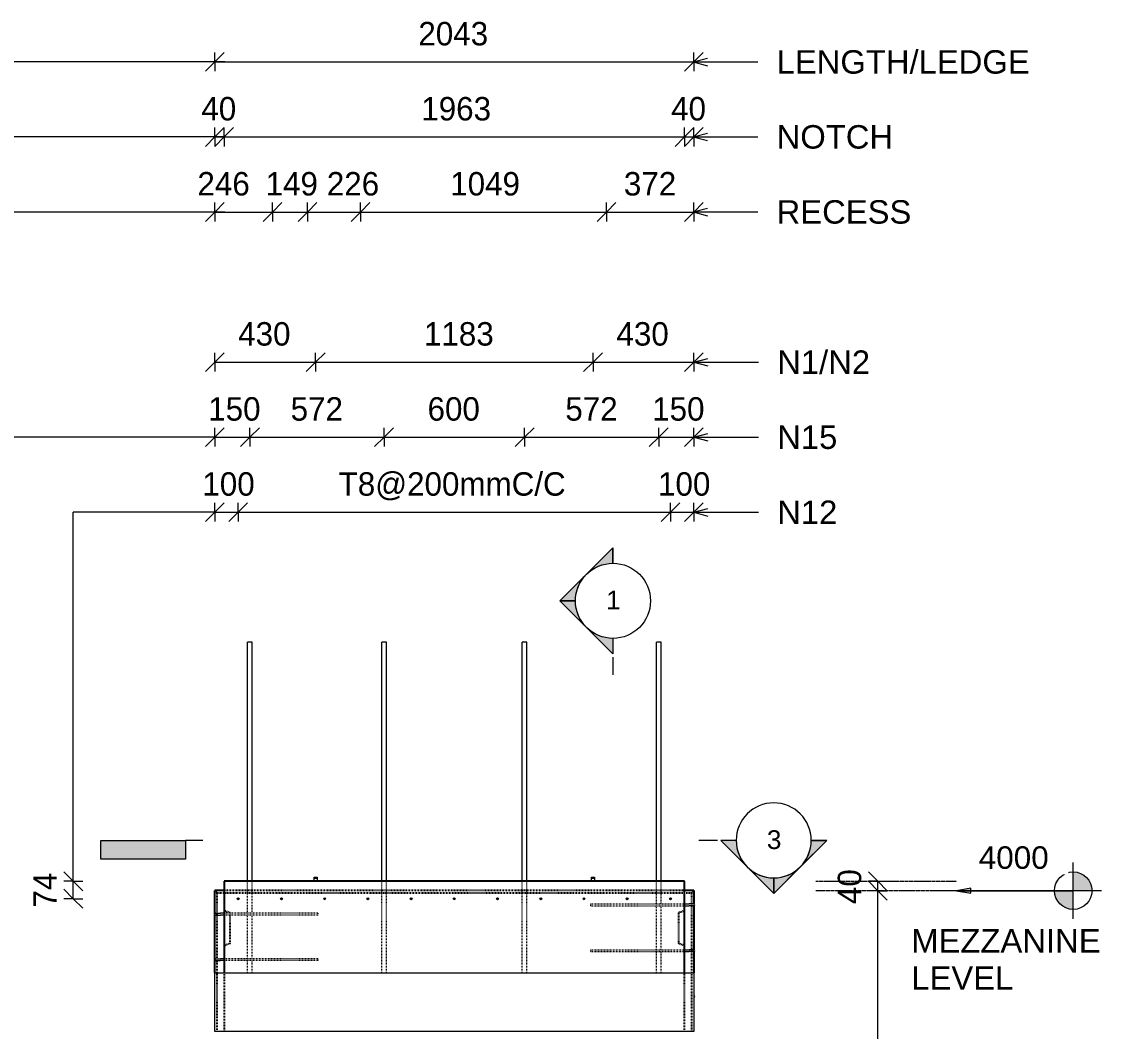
# Model space of a CAD drawing. Header units: millimetres. Extents: x -17705 to -6040, y -2219 to 7366.
# Drawn here: x -14834 to -10231, y 3060 to 7366 of the extents above; entities that cross this region are included whole.
import ezdxf

# ---------------------------------------------------------------- set-up
doc = ezdxf.new("R2010")
doc.units = ezdxf.units.MM
doc.linetypes.add('Dash', pattern=[6.36, 3.18, -3.18])
doc.linetypes.add('Overhead', pattern=[3.97, 2.38, -1.59])
for name, color, linetype, lineweight in [('A-ANNO-DIMS', 211, 'Continuous', 9), ('A-ANNO-DIMS-40', 211, 'Continuous', 9), ('A-DETL-MBND', 5, 'Continuous', 18), ('A-FLOR-OVHD', 1, 'Overhead', 18), ('A-GENM', 13, 'Continuous', 18), ('A-WALL', 113, 'Continuous', 25), ('A-WALL-HDLN', 110, 'Dash', 25), ('G-ANNO-DIMS', 111, 'Continuous', 9), ('G-ANNO-SYMB', 111, 'Continuous', 9), ('G-ANNO-TEXT', 231, 'Continuous', 9), ('S-BEAM', 12, 'Continuous', 18), ('S-RBAR', 171, 'Continuous', 18)]:
    doc.layers.add(name, color=color, linetype=linetype, lineweight=lineweight)
doc.styles.add('Arial', font='arial.ttf', dxfattribs={"height": 80})
doc.styles.add('Arial_1', font='arial.ttf', dxfattribs={"height": 100})
doc.styles.add('Arial_2', font='arial.ttf', dxfattribs={"height": 96})
doc.styles.add('Nirmala UI Semilight', font='NirmalaS.ttf', dxfattribs={"height": 100})
doc.dimstyles.new('Arrow_Filled_-_2_5_NI_UI', dxfattribs={"dimscale": 304.8, "dimtxt": 104.736395, "dimasz": 0.262467, "dimexe": 0.131234, "dimexo": 0.0625, "dimgap": 0.131234, "dimtad": 1, "dimdec": 0, "dimzin": 0, "dimdsep": 46, "dimtxsty": 'Nirmala UI Semilight', "dimblk1": 'OBLIQUE', "dimblk2": 'OBLIQUE', "dimsah": 1, "dimcen": 0.09, "dimazin": 0, "dimtfac": 1, "dimtdec": 4, "dimtix": 1, "dimtmove": 0, "dimatfit": 3, "dimfxl": 0.131234, "dimfxlon": 1, "dimtvp": 1, "dimtolj": 1, "dimtzin": 0, "dimarcsym": 2})
doc.dimstyles.new('Arrow_Filled_-_2_5_NI_UI_1', dxfattribs={"dimscale": 304.8, "dimtxt": 104.736395, "dimasz": 0.262467, "dimexe": 0.131234, "dimexo": 0.0625, "dimgap": 0.131234, "dimtad": 1, "dimdec": 0, "dimzin": 0, "dimdsep": 46, "dimtxsty": 'Nirmala UI Semilight', "dimblk1": 'OBLIQUE', "dimblk2": 'OBLIQUE', "dimsah": 1, "dimcen": 0.09, "dimazin": 0, "dimtfac": 1, "dimtdec": 4, "dimtix": 1, "dimtmove": 2, "dimatfit": 3, "dimfxl": 0.131234, "dimfxlon": 1, "dimtvp": 1, "dimtolj": 1, "dimtzin": 0, "dimarcsym": 2})

# ---------------------------------------------------------------- blocks, each defined once
blk = doc.blocks.new('M_Rectangular Corbel - M_Rectangular Corbel-1562977-Elevation Front')
at = {"layer": 'S-BEAM'}
for p, q in [((-14010.4, 3060), (-14010.4, 3310)), ((-14010.4, 3310), (-11967.9, 3310)), ((-11967.9, 3310), (-11967.9, 3060)), ((-11967.9, 3060), (-14010.4, 3060))]:
    blk.add_line(p, q, dxfattribs=at)
blk = doc.blocks.new('RR spread anchor face based - RR-SA-4_0-180-1726831-Elevation Front')
at = {"layer": 'A-GENM'}
for p, q in [((-13586.4, 3712.2), (-13586.4, 3717.2)), ((-13586.4, 3717.2), (-13574.4, 3717.2)), ((-13586.4, 3700), (-13586.4, 3712.2)), ((-13574.4, 3712.2), (-13586.4, 3712.2)), ((-13574.4, 3717.2), (-13574.4, 3712.2)), ((-13574.4, 3712.2), (-13574.4, 3700))]:
    blk.add_line(p, q, dxfattribs=at)
blk = doc.blocks.new('Detail View - M_Section Head - Filled SHOP DWG-1002450-Elevation Front')
at = {"layer": 'G-ANNO-SYMB'}
h = blk.add_hatch(color=256, dxfattribs=at)
edge = h.paths.add_edge_path()
edge.add_line((-11853.8, -365.4), (-11787.6, -365.4))
edge.add_arc((-11627.6, -365.4), 160, 180, 225)
edge.add_line((-11740.7, -478.6), (-11853.8, -365.4))
h = blk.add_hatch(color=256, dxfattribs=at)
edge = h.paths.add_edge_path()
edge.add_line((-11401.3, -365.4), (-11514.4, -478.6))
edge.add_arc((-11627.6, -365.4), 160, 315, 360)
edge.add_line((-11467.6, -365.4), (-11401.3, -365.4))
h = blk.add_hatch(color=256, dxfattribs=at)
edge = h.paths.add_edge_path()
edge.add_line((-11627.6, -591.7), (-11740.7, -478.6))
edge.add_arc((-11627.6, -365.4), 160, 225, 270)
edge.add_line((-11627.6, -525.4), (-11627.6, -591.7))
h = blk.add_hatch(color=256, dxfattribs=at)
edge = h.paths.add_edge_path()
edge.add_line((-11627.6, -591.7), (-11627.6, -525.4))
edge.add_arc((-11627.6, -365.4), 160, 270, 315)
edge.add_line((-11514.4, -478.6), (-11627.6, -591.7))
for p, q in [((-11627.6, -591.7), (-11853.8, -365.4)), ((-11787.6, -365.4), (-11853.8, -365.4)), ((-11853.8, -365.4), (-11740.7, -478.6)), ((-11787.6, -365.4), (-11853.8, -365.4)), ((-11627.6, -591.7), (-11401.3, -365.4)), ((-11514.4, -478.6), (-11401.3, -365.4)), ((-11467.6, -365.4), (-11401.3, -365.4)), ((-11401.3, -365.4), (-11467.6, -365.4)), ((-11740.7, -478.6), (-11627.6, -591.7)), ((-11627.6, -591.7), (-11514.4, -478.6)), ((-11627.6, -525.4), (-11627.6, -591.7)), ((-11627.6, -591.7), (-11627.6, -525.4))]:
    blk.add_line(p, q, dxfattribs=at)
for start, end in [(360, 180), (180, 360), (180, 225), (315, 0), (225, 270), (270, 315)]:
    blk.add_arc((-11627.6, -365.4), 160, start, end, dxfattribs=at)
blk = doc.blocks.new('DIMBLOCK22-Elevation Front')
at = {"layer": 'A-ANNO-DIMS-40'}
for p, q in [((-14010.4, 5593.7), (-13970.4, 5633.7)), ((-14010.4, 5593.7), (-14010.4, 5633.7)), ((-13860.4, 5593.7), (-13820.4, 5633.7)), ((-13860.4, 5593.7), (-13860.4, 5633.7)), ((-14010.4, 5593.7), (-14050.4, 5553.7)), ((-14010.4, 5593.7), (-13860.4, 5593.7)), ((-14010.4, 5593.7), (-14010.4, 5553.7)), ((-13860.4, 5593.7), (-13900.4, 5553.7)), ((-13860.4, 5593.7), (-13860.4, 5553.7))]:
    blk.add_line(p, q, dxfattribs=at)
at = {"layer": 'A-ANNO-DIMS-40', "color": 0, "insert": (-14038.3, 5764.2), "char_height": 100, "width": 246.797, "attachment_point": 1, "line_spacing_factor": 1.142579, "style": 'Nirmala UI Semilight'}
blk.add_mtext('150', dxfattribs=at)
blk = doc.blocks.new('_Oblique')
at = {"color": 0, "linetype": 'ByBlock', "lineweight": -2}
blk.add_line((-0.5, -0.5), (0.5, 0.5), dxfattribs=at)
blk = doc.blocks.new('DIMBLOCK23-Elevation Front')
at = {"layer": 'A-ANNO-DIMS-40'}
for p, q in [((-13860.4, 5593.7), (-13820.4, 5633.7)), ((-13860.4, 5593.7), (-13860.4, 5633.7)), ((-13288.9, 5593.7), (-13248.9, 5633.7)), ((-13288.9, 5593.7), (-13288.9, 5633.7)), ((-13860.4, 5593.7), (-13900.4, 5553.7)), ((-13860.4, 5593.7), (-13288.9, 5593.7)), ((-13860.4, 5593.7), (-13860.4, 5553.7)), ((-13288.9, 5593.7), (-13328.9, 5553.7)), ((-13288.9, 5593.7), (-13288.9, 5553.7))]:
    blk.add_line(p, q, dxfattribs=at)
at = {"layer": 'A-ANNO-DIMS-40', "color": 0, "insert": (-13687, 5764.2), "char_height": 100, "width": 269.649, "attachment_point": 1, "line_spacing_factor": 1.142579, "style": 'Nirmala UI Semilight'}
blk.add_mtext('572', dxfattribs=at)
blk = doc.blocks.new('DIMBLOCK24-Elevation Front')
at = {"layer": 'A-ANNO-DIMS-40'}
for p, q in [((-13288.9, 5593.7), (-13248.9, 5633.7)), ((-13288.9, 5593.7), (-13288.9, 5633.7)), ((-12689.4, 5593.7), (-12649.4, 5633.7)), ((-12689.4, 5593.7), (-12689.4, 5633.7)), ((-13288.9, 5593.7), (-13328.9, 5553.7)), ((-13288.9, 5593.7), (-12689.4, 5593.7)), ((-13288.9, 5593.7), (-13288.9, 5553.7)), ((-12689.4, 5593.7), (-12729.4, 5553.7)), ((-12689.4, 5593.7), (-12689.4, 5553.7))]:
    blk.add_line(p, q, dxfattribs=at)
at = {"layer": 'A-ANNO-DIMS-40', "color": 0, "insert": (-13103.4, 5764.2), "char_height": 100, "width": 274.219, "attachment_point": 1, "line_spacing_factor": 1.142579, "style": 'Nirmala UI Semilight'}
blk.add_mtext('600', dxfattribs=at)
blk = doc.blocks.new('DIMBLOCK25-Elevation Front')
at = {"layer": 'A-ANNO-DIMS-40'}
for p, q in [((-12689.4, 5593.7), (-12649.4, 5633.7)), ((-12689.4, 5593.7), (-12689.4, 5633.7)), ((-12117.9, 5593.7), (-12077.9, 5633.7)), ((-12117.9, 5593.7), (-12117.9, 5633.7)), ((-12689.4, 5593.7), (-12729.4, 5553.7)), ((-12689.4, 5593.7), (-12117.9, 5593.7)), ((-12689.4, 5593.7), (-12689.4, 5553.7)), ((-12117.9, 5593.7), (-12157.9, 5553.7)), ((-12117.9, 5593.7), (-12117.9, 5553.7))]:
    blk.add_line(p, q, dxfattribs=at)
at = {"layer": 'A-ANNO-DIMS-40', "color": 0, "insert": (-12516, 5764.2), "char_height": 100, "width": 269.649, "attachment_point": 1, "line_spacing_factor": 1.142579, "style": 'Nirmala UI Semilight'}
blk.add_mtext('572', dxfattribs=at)
blk = doc.blocks.new('DIMBLOCK26-Elevation Front')
at = {"layer": 'A-ANNO-DIMS-40'}
for p, q in [((-12117.9, 5593.7), (-12077.9, 5633.7)), ((-12117.9, 5593.7), (-12117.9, 5633.7)), ((-11967.9, 5593.7), (-11927.9, 5633.7)), ((-11967.9, 5593.7), (-11967.9, 5633.7)), ((-12117.9, 5593.7), (-12157.9, 5553.7)), ((-12117.9, 5593.7), (-11967.9, 5593.7)), ((-12117.9, 5593.7), (-12117.9, 5553.7)), ((-11967.9, 5593.7), (-12007.9, 5553.7)), ((-11967.9, 5593.7), (-11967.9, 5553.7))]:
    blk.add_line(p, q, dxfattribs=at)
at = {"layer": 'A-ANNO-DIMS-40', "color": 0, "insert": (-12145.8, 5764.2), "char_height": 100, "width": 246.797, "attachment_point": 1, "line_spacing_factor": 1.142579, "style": 'Nirmala UI Semilight'}
blk.add_mtext('150', dxfattribs=at)
blk = doc.blocks.new('DIMBLOCK27-Elevation Front')
at = {"layer": 'A-ANNO-DIMS-40'}
for p, q in [((-14613.5, 3700), (-14653.5, 3740)), ((-14613.5, 3700), (-14653.5, 3700)), ((-14613.5, 3626), (-14613.5, 3700)), ((-14613.5, 3700), (-14573.5, 3660)), ((-14613.5, 3700), (-14573.5, 3700)), ((-14613.5, 3626), (-14653.5, 3666)), ((-14613.5, 3626), (-14653.5, 3626)), ((-14613.5, 3626), (-14573.5, 3586)), ((-14613.5, 3626), (-14573.5, 3626))]:
    blk.add_line(p, q, dxfattribs=at)
at = {"layer": 'A-ANNO-DIMS-40', "color": 0, "insert": (-14784, 3587.8), "char_height": 100, "width": 180.527, "attachment_point": 1, "rotation": 90, "line_spacing_factor": 1.142579, "style": 'Nirmala UI Semilight'}
blk.add_mtext('74', dxfattribs=at)
blk = doc.blocks.new('DIMBLOCK28-Elevation Front')
at = {"layer": 'A-ANNO-DIMS-40'}
for p, q in [((-14010.4, 5273.7), (-13970.4, 5313.7)), ((-14010.4, 5273.7), (-14010.4, 5313.7)), ((-13910.4, 5273.7), (-13870.4, 5313.7)), ((-13910.4, 5273.7), (-13910.4, 5313.7)), ((-14010.4, 5273.7), (-14050.4, 5233.7)), ((-14010.4, 5273.7), (-13910.4, 5273.7)), ((-14010.4, 5273.7), (-14010.4, 5233.7)), ((-13910.4, 5273.7), (-13950.4, 5233.7)), ((-13910.4, 5273.7), (-13910.4, 5233.7))]:
    blk.add_line(p, q, dxfattribs=at)
at = {"layer": 'A-ANNO-DIMS-40', "color": 0, "insert": (-14063.3, 5444.2), "char_height": 100, "width": 246.797, "attachment_point": 1, "line_spacing_factor": 1.142579, "style": 'Nirmala UI Semilight'}
blk.add_mtext('100', dxfattribs=at)
blk = doc.blocks.new('DIMBLOCK29-Elevation Front')
at = {"layer": 'A-ANNO-DIMS-40'}
for p, q in [((-13910.4, 5273.7), (-13870.4, 5313.7)), ((-13910.4, 5273.7), (-13910.4, 5313.7)), ((-12067.9, 5273.7), (-12027.9, 5313.7)), ((-12067.9, 5273.7), (-12067.9, 5313.7)), ((-13910.4, 5273.7), (-13950.4, 5233.7)), ((-13910.4, 5273.7), (-12067.9, 5273.7)), ((-13910.4, 5273.7), (-13910.4, 5233.7)), ((-12067.9, 5273.7), (-12107.9, 5233.7)), ((-12067.9, 5273.7), (-12067.9, 5233.7))]:
    blk.add_line(p, q, dxfattribs=at)
at = {"layer": 'A-ANNO-DIMS-40', "color": 0, "insert": (-13482.4, 5444.2), "char_height": 100, "width": 1183.712, "attachment_point": 1, "line_spacing_factor": 1.142579, "style": 'Nirmala UI Semilight'}
blk.add_mtext('T8@200mmC/C', dxfattribs=at)
blk = doc.blocks.new('DIMBLOCK30-Elevation Front')
at = {"layer": 'A-ANNO-DIMS-40'}
for p, q in [((-12067.9, 5273.7), (-12027.9, 5313.7)), ((-12067.9, 5273.7), (-12067.9, 5313.7)), ((-11967.9, 5273.7), (-11927.9, 5313.7)), ((-11967.9, 5273.7), (-11967.9, 5313.7)), ((-12067.9, 5273.7), (-12107.9, 5233.7)), ((-12067.9, 5273.7), (-11967.9, 5273.7)), ((-12067.9, 5273.7), (-12067.9, 5233.7)), ((-11967.9, 5273.7), (-12007.9, 5233.7)), ((-11967.9, 5273.7), (-11967.9, 5233.7))]:
    blk.add_line(p, q, dxfattribs=at)
at = {"layer": 'A-ANNO-DIMS-40', "color": 0, "insert": (-12120.8, 5444.2), "char_height": 100, "width": 246.797, "attachment_point": 1, "line_spacing_factor": 1.142579, "style": 'Nirmala UI Semilight'}
blk.add_mtext('100', dxfattribs=at)
blk = doc.blocks.new('DIMBLOCK36-Elevation Front')
at = {"layer": 'A-ANNO-DIMS-40'}
for p, q in [((-14010.4, 5913.7), (-13970.4, 5953.7)), ((-14010.4, 5913.7), (-14010.4, 5953.7)), ((-13580.4, 5913.7), (-13540.4, 5953.7)), ((-13580.4, 5913.7), (-13580.4, 5953.7)), ((-14010.4, 5913.7), (-14050.4, 5873.7)), ((-14010.4, 5913.7), (-13580.4, 5913.7)), ((-14010.4, 5913.7), (-14010.4, 5873.7)), ((-13580.4, 5913.7), (-13620.4, 5873.7)), ((-13580.4, 5913.7), (-13580.4, 5873.7))]:
    blk.add_line(p, q, dxfattribs=at)
at = {"layer": 'A-ANNO-DIMS-40', "color": 0, "insert": (-13910.6, 6084.2), "char_height": 100, "width": 276.504, "attachment_point": 1, "line_spacing_factor": 1.142579, "style": 'Nirmala UI Semilight'}
blk.add_mtext('430', dxfattribs=at)
blk = doc.blocks.new('DIMBLOCK37-Elevation Front')
at = {"layer": 'A-ANNO-DIMS-40'}
for p, q in [((-13580.4, 5913.7), (-13540.4, 5953.7)), ((-13580.4, 5913.7), (-13580.4, 5953.7)), ((-12397.9, 5913.7), (-12357.9, 5953.7)), ((-12397.9, 5913.7), (-12397.9, 5953.7)), ((-13580.4, 5913.7), (-13620.4, 5873.7)), ((-13580.4, 5913.7), (-12397.9, 5913.7)), ((-13580.4, 5913.7), (-13580.4, 5873.7)), ((-12397.9, 5913.7), (-12437.9, 5873.7)), ((-12397.9, 5913.7), (-12397.9, 5873.7))]:
    blk.add_line(p, q, dxfattribs=at)
at = {"layer": 'A-ANNO-DIMS-40', "color": 0, "insert": (-13118.7, 6084.2), "char_height": 100, "width": 310.781, "attachment_point": 1, "line_spacing_factor": 1.142579, "style": 'Nirmala UI Semilight'}
blk.add_mtext('1183', dxfattribs=at)
blk = doc.blocks.new('DIMBLOCK38-Elevation Front')
at = {"layer": 'A-ANNO-DIMS-40'}
for p, q in [((-12397.9, 5913.7), (-12357.9, 5953.7)), ((-12397.9, 5913.7), (-12397.9, 5953.7)), ((-11967.9, 5913.7), (-11927.9, 5953.7)), ((-11967.9, 5913.7), (-11967.9, 5953.7)), ((-12397.9, 5913.7), (-12437.9, 5873.7)), ((-12397.9, 5913.7), (-11967.9, 5913.7)), ((-12397.9, 5913.7), (-12397.9, 5873.7)), ((-11967.9, 5913.7), (-12007.9, 5873.7)), ((-11967.9, 5913.7), (-11967.9, 5873.7))]:
    blk.add_line(p, q, dxfattribs=at)
at = {"layer": 'A-ANNO-DIMS-40', "color": 0, "insert": (-12298.1, 6084.2), "char_height": 100, "width": 276.504, "attachment_point": 1, "line_spacing_factor": 1.142579, "style": 'Nirmala UI Semilight'}
blk.add_mtext('430', dxfattribs=at)
blk = doc.blocks.new('DIMBLOCK44-Elevation Front')
at = {"layer": 'A-ANNO-DIMS-40'}
for p, q in [((-14010.4, 6553.7), (-13970.4, 6593.7)), ((-14010.4, 6553.7), (-14010.4, 6593.7)), ((-13764.5, 6553.7), (-13724.5, 6593.7)), ((-13764.5, 6553.7), (-13764.5, 6593.7)), ((-14010.4, 6553.7), (-14050.4, 6513.7)), ((-14010.4, 6553.7), (-13764.5, 6553.7)), ((-14010.4, 6553.7), (-14010.4, 6513.7)), ((-13764.5, 6553.7), (-13804.5, 6513.7)), ((-13764.5, 6553.7), (-13764.5, 6513.7))]:
    blk.add_line(p, q, dxfattribs=at)
at = {"layer": 'A-ANNO-DIMS-40', "color": 0, "insert": (-14084.3, 6724.2), "char_height": 100, "width": 276.504, "attachment_point": 1, "line_spacing_factor": 1.142579, "style": 'Nirmala UI Semilight'}
blk.add_mtext('246', dxfattribs=at)
blk = doc.blocks.new('DIMBLOCK45-Elevation Front')
at = {"layer": 'A-ANNO-DIMS-40'}
for p, q in [((-13764.5, 6553.7), (-13724.5, 6593.7)), ((-13764.5, 6553.7), (-13764.5, 6593.7)), ((-13615.3, 6553.7), (-13575.3, 6593.7)), ((-13615.3, 6553.7), (-13615.3, 6593.7)), ((-13764.5, 6553.7), (-13804.5, 6513.7)), ((-13764.5, 6553.7), (-13615.3, 6553.7)), ((-13764.5, 6553.7), (-13764.5, 6513.7)), ((-13615.3, 6553.7), (-13655.3, 6513.7)), ((-13615.3, 6553.7), (-13615.3, 6513.7))]:
    blk.add_line(p, q, dxfattribs=at)
at = {"layer": 'A-ANNO-DIMS-40', "color": 0, "insert": (-13793.7, 6724.2), "char_height": 100, "width": 249.082, "attachment_point": 1, "line_spacing_factor": 1.142579, "style": 'Nirmala UI Semilight'}
blk.add_mtext('149', dxfattribs=at)
blk = doc.blocks.new('DIMBLOCK46-Elevation Front')
at = {"layer": 'A-ANNO-DIMS-40'}
for p, q in [((-13615.3, 6553.7), (-13575.3, 6593.7)), ((-13615.3, 6553.7), (-13615.3, 6593.7)), ((-13389.5, 6553.7), (-13349.5, 6593.7)), ((-13389.5, 6553.7), (-13389.5, 6593.7)), ((-13615.3, 6553.7), (-13655.3, 6513.7)), ((-13615.3, 6553.7), (-13389.5, 6553.7)), ((-13615.3, 6553.7), (-13615.3, 6513.7)), ((-13389.5, 6553.7), (-13429.5, 6513.7)), ((-13389.5, 6553.7), (-13389.5, 6513.7))]:
    blk.add_line(p, q, dxfattribs=at)
at = {"layer": 'A-ANNO-DIMS-40', "color": 0, "insert": (-13532.6, 6724.2), "char_height": 100, "width": 274.219, "attachment_point": 1, "line_spacing_factor": 1.142579, "style": 'Nirmala UI Semilight'}
blk.add_mtext('226', dxfattribs=at)
blk = doc.blocks.new('DIMBLOCK47-Elevation Front')
at = {"layer": 'A-ANNO-DIMS-40'}
for p, q in [((-13389.5, 6553.7), (-13349.5, 6593.7)), ((-13389.5, 6553.7), (-13389.5, 6593.7)), ((-12340.2, 6553.7), (-12300.2, 6593.7)), ((-12340.2, 6553.7), (-12340.2, 6593.7)), ((-13389.5, 6553.7), (-13429.5, 6513.7)), ((-13389.5, 6553.7), (-12340.2, 6553.7)), ((-13389.5, 6553.7), (-13389.5, 6513.7)), ((-12340.2, 6553.7), (-12380.2, 6513.7)), ((-12340.2, 6553.7), (-12340.2, 6513.7))]:
    blk.add_line(p, q, dxfattribs=at)
at = {"layer": 'A-ANNO-DIMS-40', "color": 0, "insert": (-13006.7, 6724.2), "char_height": 100, "width": 340.488, "attachment_point": 1, "line_spacing_factor": 1.142579, "style": 'Nirmala UI Semilight'}
blk.add_mtext('1049', dxfattribs=at)
blk = doc.blocks.new('DIMBLOCK48-Elevation Front')
at = {"layer": 'A-ANNO-DIMS-40'}
for p, q in [((-12340.2, 6553.7), (-12300.2, 6593.7)), ((-12340.2, 6553.7), (-12340.2, 6593.7)), ((-11967.9, 6553.7), (-11927.9, 6593.7)), ((-11967.9, 6553.7), (-11967.9, 6593.7)), ((-12340.2, 6553.7), (-12380.2, 6513.7)), ((-12340.2, 6553.7), (-11967.9, 6553.7)), ((-12340.2, 6553.7), (-12340.2, 6513.7)), ((-11967.9, 6553.7), (-12007.9, 6513.7)), ((-11967.9, 6553.7), (-11967.9, 6513.7))]:
    blk.add_line(p, q, dxfattribs=at)
at = {"layer": 'A-ANNO-DIMS-40', "color": 0, "insert": (-12266.4, 6724.2), "char_height": 100, "width": 269.649, "attachment_point": 1, "line_spacing_factor": 1.142579, "style": 'Nirmala UI Semilight'}
blk.add_mtext('372', dxfattribs=at)
blk = doc.blocks.new('DIMBLOCK54-Elevation Front')
at = {"layer": 'A-ANNO-DIMS-40'}
for p, q in [((-14010.4, 7193.7), (-13970.4, 7233.7)), ((-14010.4, 7193.7), (-14010.4, 7233.7)), ((-11967.9, 7193.7), (-11927.9, 7233.7)), ((-11967.9, 7193.7), (-11967.9, 7233.7)), ((-14010.4, 7193.7), (-14050.4, 7153.7)), ((-14010.4, 7193.7), (-11967.9, 7193.7)), ((-14010.4, 7193.7), (-14010.4, 7153.7)), ((-11967.9, 7193.7), (-12007.9, 7153.7)), ((-11967.9, 7193.7), (-11967.9, 7153.7))]:
    blk.add_line(p, q, dxfattribs=at)
at = {"layer": 'A-ANNO-DIMS-40', "color": 0, "insert": (-13142.5, 7364.2), "char_height": 100, "width": 367.91, "attachment_point": 1, "line_spacing_factor": 1.142579, "style": 'Nirmala UI Semilight'}
blk.add_mtext('2043', dxfattribs=at)
blk = doc.blocks.new('DIMBLOCK55-Elevation Front')
at = {"layer": 'A-ANNO-DIMS-40'}
for p, q in [((-14010.4, 6873.7), (-13970.4, 6913.7)), ((-14010.4, 6873.7), (-14010.4, 6913.7)), ((-13970.4, 6873.7), (-13930.4, 6913.7)), ((-13970.4, 6873.7), (-13970.4, 6913.7)), ((-14010.4, 6873.7), (-14050.4, 6833.7)), ((-14010.4, 6873.7), (-13970.4, 6873.7)), ((-13970.4, 6873.7), (-14010.4, 6833.7)), ((-14010.4, 6873.7), (-14010.4, 6833.7)), ((-13970.4, 6873.7), (-13970.4, 6833.7))]:
    blk.add_line(p, q, dxfattribs=at)
at = {"layer": 'A-ANNO-DIMS-40', "color": 0, "insert": (-14067.6, 7044.2), "char_height": 100, "width": 185.098, "attachment_point": 1, "line_spacing_factor": 1.142579, "style": 'Nirmala UI Semilight'}
blk.add_mtext('40', dxfattribs=at)
blk = doc.blocks.new('DIMBLOCK56-Elevation Front')
at = {"layer": 'A-ANNO-DIMS-40'}
for p, q in [((-13970.4, 6873.7), (-13930.4, 6913.7)), ((-13970.4, 6873.7), (-13970.4, 6913.7)), ((-12007.9, 6873.7), (-11967.9, 6913.7)), ((-12007.9, 6873.7), (-12007.9, 6913.7)), ((-13970.4, 6873.7), (-14010.4, 6833.7)), ((-13970.4, 6873.7), (-12007.9, 6873.7)), ((-13970.4, 6873.7), (-13970.4, 6833.7)), ((-12007.9, 6873.7), (-12047.9, 6833.7)), ((-12007.9, 6873.7), (-12007.9, 6833.7))]:
    blk.add_line(p, q, dxfattribs=at)
at = {"layer": 'A-ANNO-DIMS-40', "color": 0, "insert": (-13130.1, 7044.2), "char_height": 100, "width": 338.203, "attachment_point": 1, "line_spacing_factor": 1.142579, "style": 'Nirmala UI Semilight'}
blk.add_mtext('1963', dxfattribs=at)
blk = doc.blocks.new('DIMBLOCK57-Elevation Front')
at = {"layer": 'A-ANNO-DIMS-40'}
for p, q in [((-12007.9, 6873.7), (-11967.9, 6913.7)), ((-12007.9, 6873.7), (-12007.9, 6913.7)), ((-11967.9, 6873.7), (-11927.9, 6913.7)), ((-11967.9, 6873.7), (-11967.9, 6913.7)), ((-12007.9, 6873.7), (-12047.9, 6833.7)), ((-12007.9, 6873.7), (-11967.9, 6873.7)), ((-11967.9, 6873.7), (-12007.9, 6833.7)), ((-12007.9, 6873.7), (-12007.9, 6833.7)), ((-11967.9, 6873.7), (-11967.9, 6833.7))]:
    blk.add_line(p, q, dxfattribs=at)
at = {"layer": 'A-ANNO-DIMS-40', "color": 0, "insert": (-12065.1, 7044.2), "char_height": 100, "width": 185.098, "attachment_point": 1, "line_spacing_factor": 1.142579, "style": 'Nirmala UI Semilight'}
blk.add_mtext('40', dxfattribs=at)
blk = doc.blocks.new('DIMBLOCK64-Elevation Front')
at = {"layer": 'A-ANNO-DIMS-40'}
for p, q in [((-11184.2, 3660), (-11224.2, 3700)), ((-11184.2, 3660), (-11224.2, 3660)), ((-11184.2, -1395), (-11184.2, 3660)), ((-11184.2, 3660), (-11144.2, 3620)), ((-11184.2, 3660), (-11144.2, 3660)), ((-11184.2, -1395), (-11224.2, -1355)), ((-11184.2, -1395), (-11224.2, -1395)), ((-11184.2, -1395), (-11144.2, -1435)), ((-11184.2, -1395), (-11144.2, -1395))]:
    blk.add_line(p, q, dxfattribs=at)
at = {"layer": 'A-ANNO-DIMS-40', "color": 0, "insert": (-11354.7, 980.2), "char_height": 100, "width": 365.625, "attachment_point": 1, "rotation": 90, "line_spacing_factor": 1.142579, "style": 'Nirmala UI Semilight'}
blk.add_mtext('5055', dxfattribs=at)
blk = doc.blocks.new('DIMBLOCK65-Elevation Front')
at = {"layer": 'A-ANNO-DIMS-40'}
for p, q in [((-11184.2, 3700), (-11224.2, 3740)), ((-11184.2, 3700), (-11224.2, 3700)), ((-11184.2, 3660), (-11224.2, 3700)), ((-11184.2, 3660), (-11184.2, 3700)), ((-11184.2, 3700), (-11144.2, 3660)), ((-11184.2, 3700), (-11144.2, 3700)), ((-11184.2, 3660), (-11224.2, 3660)), ((-11184.2, 3660), (-11144.2, 3620)), ((-11184.2, 3660), (-11144.2, 3660))]:
    blk.add_line(p, q, dxfattribs=at)
at = {"layer": 'A-ANNO-DIMS-40', "color": 0, "insert": (-11354.7, 3602.9), "char_height": 100, "width": 185.098, "attachment_point": 1, "rotation": 90, "line_spacing_factor": 1.142579, "style": 'Nirmala UI Semilight'}
blk.add_mtext('40', dxfattribs=at)
blk = doc.blocks.new('Spot Elevations - M_Spot Elevation - Target Filled-10609-Elevation Front')
at = {"layer": 'G-ANNO-DIMS'}
h = blk.add_hatch(color=256, dxfattribs=at)
edge = h.paths.add_edge_path()
edge.add_line((-10350.8, 3660), (-10270.8, 3660))
edge.add_arc((-10350.8, 3660), 80, 0, 90)
edge.add_line((-10350.8, 3740), (-10350.8, 3660))
h = blk.add_hatch(color=256, dxfattribs=at)
edge = h.paths.add_edge_path()
edge.add_line((-10350.8, 3660), (-10430.8, 3660))
edge.add_arc((-10350.8, 3660), 80, 180, 270)
edge.add_line((-10350.8, 3580), (-10350.8, 3660))
for p, q in [((-10350.8, 3540), (-10350.8, 3780)), ((-10230.8, 3660), (-10910.8, 3660))]:
    blk.add_line(p, q, dxfattribs=at)
blk.add_circle((-10350.8, 3660), 80, dxfattribs=at)
blk = doc.blocks.new('Detail View - M_Section Tail - Filled Horizontal-14034-Elevation Front')
at = {"layer": 'G-ANNO-SYMB'}
blk.add_hatch(color=256, dxfattribs=at).paths.add_polyline_path([(-14135.8, -445.4), (-14135.8, -365.4), (-14495.8, -365.4), (-14495.8, -445.4)])
for p, q in [((-14495.8, -445.4), (-14495.8, -365.4)), ((-14495.8, -365.4), (-14135.8, -365.4)), ((-14135.8, -365.4), (-14135.8, -445.4)), ((-14135.8, -445.4), (-14495.8, -445.4))]:
    blk.add_line(p, q, dxfattribs=at)

msp = doc.modelspace()

# ---------------------------------------------------------------- hatches: boundary and pattern name
at = {"layer": 'G-ANNO-DIMS'}
msp.add_hatch(color=256, dxfattribs=at).paths.add_polyline_path([(-10847.9, 3660), (-10787.9, 3649.4), (-10787.9, 3670.6)])
at = {"layer": 'S-RBAR'}
for points in [[(-13910.4, 3622), (-13906.4, 3626), (-13910.4, 3630), (-13914.4, 3626)], [(-13726.2, 3622), (-13722.2, 3626), (-13726.2, 3630), (-13730.2, 3626)], [(-13541.9, 3622), (-13537.9, 3626), (-13541.9, 3630), (-13545.9, 3626)], [(-13357.7, 3622), (-13353.7, 3626), (-13357.7, 3630), (-13361.7, 3626)], [(-13173.4, 3622), (-13169.4, 3626), (-13173.4, 3630), (-13177.4, 3626)], [(-12989.2, 3622), (-12985.2, 3626), (-12989.2, 3630), (-12993.2, 3626)], [(-12804.9, 3622), (-12800.9, 3626), (-12804.9, 3630), (-12808.9, 3626)], [(-12620.7, 3622), (-12616.7, 3626), (-12620.7, 3630), (-12624.7, 3626)], [(-12436.4, 3622), (-12432.4, 3626), (-12436.4, 3630), (-12440.4, 3626)], [(-12252.2, 3622), (-12248.2, 3626), (-12252.2, 3630), (-12256.2, 3626)], [(-12067.9, 3622), (-12063.9, 3626), (-12067.9, 3630), (-12071.9, 3626)]]:
    msp.add_hatch(color=256, dxfattribs=at).paths.add_polyline_path(points)
h = msp.add_hatch(color=256, dxfattribs=at)
edge = h.paths.add_edge_path()
edge.add_arc((-13910.4, 3626), 4, 0, 360)
h = msp.add_hatch(color=256, dxfattribs=at)
edge = h.paths.add_edge_path()
edge.add_arc((-13726.2, 3626), 4, 0, 360)
h = msp.add_hatch(color=256, dxfattribs=at)
edge = h.paths.add_edge_path()
edge.add_arc((-13541.9, 3626), 4, 0, 360)
h = msp.add_hatch(color=256, dxfattribs=at)
edge = h.paths.add_edge_path()
edge.add_arc((-13357.7, 3626), 4, 0, 360)
h = msp.add_hatch(color=256, dxfattribs=at)
edge = h.paths.add_edge_path()
edge.add_arc((-13173.4, 3626), 4, 0, 360)
h = msp.add_hatch(color=256, dxfattribs=at)
edge = h.paths.add_edge_path()
edge.add_arc((-12989.2, 3626), 4, 0, 360)
h = msp.add_hatch(color=256, dxfattribs=at)
edge = h.paths.add_edge_path()
edge.add_arc((-12804.9, 3626), 4, 0, 360)
h = msp.add_hatch(color=256, dxfattribs=at)
edge = h.paths.add_edge_path()
edge.add_arc((-12620.7, 3626), 4, 0, 360)
h = msp.add_hatch(color=256, dxfattribs=at)
edge = h.paths.add_edge_path()
edge.add_arc((-12436.4, 3626), 4, 0, 360)
h = msp.add_hatch(color=256, dxfattribs=at)
edge = h.paths.add_edge_path()
edge.add_arc((-12252.2, 3626), 4, 0, 360)
h = msp.add_hatch(color=256, dxfattribs=at)
edge = h.paths.add_edge_path()
edge.add_arc((-12067.9, 3626), 4, 0, 360)

# ---------------------------------------------------------------- linework, layer by layer
at = {"layer": 'A-DETL-MBND'}
for p, q in [((-13967.9, 7193.7), (-17533.5, 7193.7)), ((-13967.9, 6873.7), (-16893.5, 6873.7)), ((-13967.9, 6553.7), (-16573.5, 6553.7)), ((-14010.4, 5593.7), (-15893.5, 5593.7)), ((-14613.5, 3700), (-14613.5, 5273.7)), ((-14010.4, 5273.7), (-14613.5, 5273.7))]:
    msp.add_line(p, q, dxfattribs=at)
at = {"layer": 'A-FLOR-OVHD'}
for p, q in [((-11447.9, 3700), (-10847.9, 3700)), ((-10847.9, 3660), (-11447.9, 3660))]:
    msp.add_line(p, q, dxfattribs=at)
at = {"layer": 'A-WALL'}
for p, q in [((-13970.4, 3700), (-13970.4, 3310)), ((-12007.9, 3700), (-13970.4, 3700)), ((-12007.9, 3310), (-12007.9, 3700)), ((-14010.4, 3560.4), (-14010.4, 3660.5)), ((-13970.4, 3660.5), (-14010.4, 3660.5)), ((-11967.9, 3660.5), (-12007.9, 3660.5)), ((-11967.9, 3660.5), (-11967.9, 3604)), ((-11967.9, 3596), (-11967.9, 3408.2)), ((-14010.4, 3366.2), (-14010.4, 3559.6)), ((-14010.4, 3310), (-14010.4, 3365.4)), ((-11967.9, 3400.2), (-11967.9, 3310))]:
    msp.add_line(p, q, dxfattribs=at)
at = {"layer": 'A-WALL-HDLN'}
for p, q in [((-14010.4, 3660.5), (-14000.4, 3650.4)), ((-14000.4, 3310), (-14000.4, 3650.4)), ((-14000.4, 3650.4), (-13970.5, 3650.4)), ((-12008, 3660.5), (-13970.4, 3660.5)), ((-13970.4, 3650.4), (-13870.5, 3650.4)), ((-13870.4, 3650.4), (-13850.5, 3650.4)), ((-13850.4, 3650.4), (-13299, 3650.4)), ((-13298.9, 3650.4), (-13279, 3650.4)), ((-13278.9, 3650.4), (-12699.5, 3650.4)), ((-12699.4, 3650.4), (-12679.5, 3650.4)), ((-12679.4, 3650.4), (-12128, 3650.4)), ((-12127.9, 3650.4), (-12108, 3650.4)), ((-12107.9, 3650.4), (-12008, 3650.4)), ((-12007.9, 3650.4), (-11977.9, 3650.4)), ((-11977.9, 3650.4), (-11967.9, 3660.5)), ((-11977.9, 3650.4), (-11977.9, 3310)), ((-11967.9, 3604), (-11967.9, 3596)), ((-13945.4, 3565), (-13970.4, 3575)), ((-13945.4, 3435), (-13945.4, 3565)), ((-12008, 3575), (-12032.9, 3565)), ((-12032.9, 3565), (-12032.9, 3435)), ((-13945.4, 3435), (-13970.4, 3425)), ((-12008, 3425), (-12032.9, 3435)), ((-11967.9, 3408.2), (-11967.9, 3400.2)), ((-14000.4, 3060), (-14000.4, 3310)), ((-13970.4, 3310), (-13970.4, 3060)), ((-12007.9, 3060), (-12007.9, 3310)), ((-11977.9, 3310), (-11977.9, 3060))]:
    msp.add_line(p, q, dxfattribs=at)
at = {"layer": 'G-ANNO-DIMS'}
for p, q in [((-10787.9, 3670.6), (-10847.9, 3660)), ((-10847.9, 3660), (-10787.9, 3649.4)), ((-10847.9, 3660), (-10388.1, 3660)), ((-10787.9, 3649.4), (-10787.9, 3670.6)), ((-10388.1, 3660), (-10350.8, 3660))]:
    msp.add_line(p, q, dxfattribs=at)
at = {"layer": 'G-ANNO-SYMB'}
for p, q in [((-12313, 4656), (-12313, 4580)), ((-14060.7, 3874.6), (-14135.8, 3874.6)), ((-11867.6, 3874.6), (-11946.7, 3874.6))]:
    msp.add_line(p, q, dxfattribs=at)
at = {"layer": 'G-ANNO-TEXT', "color": 7}
for p, q in [((-11970.5, 7193.6), (-11910.5, 7209.6)), ((-11970.5, 7193.6), (-11910.5, 7177.5)), ((-11970.5, 7193.6), (-11695.3, 7193.6)), ((-11970.5, 6874.2), (-11910.5, 6890.3)), ((-11970.5, 6874.2), (-11910.5, 6858.1)), ((-11970.5, 6874.2), (-11695.3, 6874.2)), ((-11970.5, 6554.2), (-11910.5, 6570.3)), ((-11970.5, 6554.2), (-11910.5, 6538.1)), ((-11970.5, 6554.2), (-11695.3, 6554.2)), ((-11968, 5913.6), (-11908, 5929.6)), ((-11968, 5913.6), (-11908, 5897.5)), ((-11968, 5913.6), (-11692.8, 5913.6)), ((-11968, 5593.6), (-11908, 5609.6)), ((-11968, 5593.6), (-11908, 5577.5)), ((-11968, 5593.6), (-11692.8, 5593.6)), ((-11968, 5273.6), (-11908, 5289.6)), ((-11968, 5273.6), (-11908, 5257.5)), ((-11968, 5273.6), (-11692.8, 5273.6))]:
    msp.add_line(p, q, dxfattribs=at)
at = {"layer": 'S-RBAR'}
for p, q in [((-13850.4, 4720), (-13870.4, 4720)), ((-13870.4, 3700), (-13870.4, 4720)), ((-13850.4, 3700), (-13850.4, 4720)), ((-13278.9, 4720), (-13298.9, 4720)), ((-13298.9, 3700), (-13298.9, 4720)), ((-13278.9, 3700), (-13278.9, 4720)), ((-12679.4, 4720), (-12699.4, 4720)), ((-12699.4, 3700), (-12699.4, 4720)), ((-12679.4, 3700), (-12679.4, 4720)), ((-12107.9, 4720), (-12127.9, 4720)), ((-12127.9, 3700), (-12127.9, 4720)), ((-12107.9, 3700), (-12107.9, 4720)), ((-13910.4, 3630), (-13914.4, 3626)), ((-13914.4, 3626), (-13910.4, 3622)), ((-13906.4, 3626), (-13910.4, 3630)), ((-13910.4, 3622), (-13906.4, 3626)), ((-13726.2, 3630), (-13730.2, 3626)), ((-13730.2, 3626), (-13726.2, 3622)), ((-13722.2, 3626), (-13726.2, 3630)), ((-13726.2, 3622), (-13722.2, 3626)), ((-13541.9, 3630), (-13545.9, 3626)), ((-13545.9, 3626), (-13541.9, 3622)), ((-13537.9, 3626), (-13541.9, 3630)), ((-13541.9, 3622), (-13537.9, 3626)), ((-13357.7, 3630), (-13361.7, 3626)), ((-13361.7, 3626), (-13357.7, 3622)), ((-13353.7, 3626), (-13357.7, 3630)), ((-13357.7, 3622), (-13353.7, 3626)), ((-13173.4, 3630), (-13177.4, 3626)), ((-13177.4, 3626), (-13173.4, 3622)), ((-13169.4, 3626), (-13173.4, 3630)), ((-13173.4, 3622), (-13169.4, 3626)), ((-12989.2, 3630), (-12993.2, 3626)), ((-12993.2, 3626), (-12989.2, 3622)), ((-12985.2, 3626), (-12989.2, 3630)), ((-12989.2, 3622), (-12985.2, 3626)), ((-12804.9, 3630), (-12808.9, 3626)), ((-12808.9, 3626), (-12804.9, 3622)), ((-12800.9, 3626), (-12804.9, 3630)), ((-12804.9, 3622), (-12800.9, 3626)), ((-12620.7, 3630), (-12624.7, 3626)), ((-12624.7, 3626), (-12620.7, 3622)), ((-12616.7, 3626), (-12620.7, 3630)), ((-12620.7, 3622), (-12616.7, 3626)), ((-12436.4, 3630), (-12440.4, 3626)), ((-12440.4, 3626), (-12436.4, 3622)), ((-12432.4, 3626), (-12436.4, 3630)), ((-12436.4, 3622), (-12432.4, 3626)), ((-12252.2, 3630), (-12256.2, 3626)), ((-12256.2, 3626), (-12252.2, 3622)), ((-12248.2, 3626), (-12252.2, 3630)), ((-12252.2, 3622), (-12248.2, 3626)), ((-12067.9, 3630), (-12071.9, 3626)), ((-12071.9, 3626), (-12067.9, 3622)), ((-12063.9, 3626), (-12067.9, 3630)), ((-12067.9, 3622), (-12063.9, 3626)), ((-12007.9, 3604), (-11987.9, 3604)), ((-12007.9, 3596), (-11987.9, 3596)), ((-11967.9, 3604), (-11987.9, 3604)), ((-11967.9, 3596), (-11987.9, 3596)), ((-14006.4, 3564), (-13986.4, 3564)), ((-14006.4, 3556), (-13986.4, 3556)), ((-13970.4, 3564), (-13986.4, 3564)), ((-13970.4, 3556), (-13986.4, 3556)), ((-12007.9, 3408.2), (-11987.9, 3408.2)), ((-11967.9, 3408.2), (-11987.9, 3408.2)), ((-14006.4, 3369.8), (-13986.4, 3369.8)), ((-14006.4, 3361.8), (-13986.4, 3361.8)), ((-13970.4, 3369.8), (-13986.4, 3369.8)), ((-13970.4, 3361.8), (-13986.4, 3361.8)), ((-12007.9, 3400.2), (-11987.9, 3400.2)), ((-11967.9, 3400.2), (-11987.9, 3400.2))]:
    msp.add_line(p, q, dxfattribs=at)
at = {"layer": 'S-RBAR', "linetype": 'Dash'}
for p, q in [((-13870.4, 3660.5), (-13870.4, 3700)), ((-13850.4, 3660.5), (-13850.4, 3700)), ((-13298.9, 3660.5), (-13298.9, 3700)), ((-13278.9, 3660.5), (-13278.9, 3700)), ((-12699.4, 3660.5), (-12699.4, 3700)), ((-12679.4, 3660.5), (-12679.4, 3700)), ((-12127.9, 3660.5), (-12127.9, 3700)), ((-12107.9, 3660.5), (-12107.9, 3700)), ((-13870.4, 3564), (-13870.4, 3660.4)), ((-13850.4, 3564), (-13850.4, 3660.4)), ((-13298.9, 3310), (-13298.9, 3660.4)), ((-13278.9, 3310), (-13278.9, 3660.4)), ((-12699.4, 3310), (-12699.4, 3660.4)), ((-12679.4, 3310), (-12679.4, 3660.4)), ((-12127.9, 3604), (-12127.9, 3660.4)), ((-12107.9, 3604), (-12107.9, 3660.4)), ((-12407.9, 3604), (-12008, 3604)), ((-12407.9, 3596), (-12407.9, 3604)), ((-12407.9, 3596), (-12008, 3596)), ((-12127.9, 3408.2), (-12127.9, 3596)), ((-12107.9, 3408.2), (-12107.9, 3596)), ((-13945.5, 3564), (-13970.4, 3564)), ((-13945.5, 3556), (-13970.4, 3556)), ((-13570.4, 3564), (-13945.4, 3564)), ((-13570.4, 3556), (-13945.4, 3556)), ((-13870.4, 3369.8), (-13870.4, 3556)), ((-13850.4, 3369.8), (-13850.4, 3556)), ((-13570.4, 3564), (-13570.4, 3556)), ((-12407.9, 3408.2), (-12008, 3408.2)), ((-12407.9, 3400.2), (-12407.9, 3408.2)), ((-13570.4, 3369.8), (-13970.4, 3369.8)), ((-13570.4, 3361.8), (-13970.4, 3361.8)), ((-13870.4, 3310), (-13870.4, 3361.8)), ((-13850.4, 3310), (-13850.4, 3361.8)), ((-13570.4, 3369.8), (-13570.4, 3361.8)), ((-12407.9, 3400.2), (-12008, 3400.2)), ((-12127.9, 3310), (-12127.9, 3400.2)), ((-12107.9, 3310), (-12107.9, 3400.2))]:
    msp.add_line(p, q, dxfattribs=at)
at = {"layer": 'S-RBAR'}
for centre in [(-13910.4, 3626), (-13726.2, 3626), (-13541.9, 3626), (-13357.7, 3626), (-13173.4, 3626), (-12989.2, 3626), (-12804.9, 3626), (-12620.7, 3626), (-12436.4, 3626), (-12252.2, 3626), (-12067.9, 3626)]:
    msp.add_circle(centre, 4, dxfattribs=at)
for centre, start, end in [((-11967.9, 3600), 270, 90), ((-14006.4, 3560), 90, 270), ((-11967.9, 3404.2), 270, 90), ((-14006.4, 3365.8), 90, 270), ((-11967.9, 3208.4), 270, 90)]:
    msp.add_arc(centre, 4, start, end, dxfattribs=at)

# ---------------------------------------------------------------- block references
at = {"layer": 'A-GENM'}
for p in [(0, 0), (1182.5, 0)]:
    msp.add_blockref('RR spread anchor face based - RR-SA-4_0-180-1726831-Elevation Front', p, dxfattribs=at)
at = {"layer": 'G-ANNO-DIMS'}
msp.add_blockref('Spot Elevations - M_Spot Elevation - Target Filled-10609-Elevation Front', (0, 0), dxfattribs=at)
at = {"layer": 'G-ANNO-SYMB', "extrusion": (0, 0, -1), "rotation": 90.00000000000038}
msp.add_blockref('Detail View - M_Section Head - Filled SHOP DWG-1002450-Elevation Front', (11947.6, 16523.5), dxfattribs=at)
at = {"layer": 'G-ANNO-SYMB'}
for name in ['Detail View - M_Section Head - Filled SHOP DWG-1002450-Elevation Front', 'Detail View - M_Section Tail - Filled Horizontal-14034-Elevation Front']:
    msp.add_blockref(name, (0, 4240), dxfattribs=at)
at = {"layer": 'S-BEAM'}
msp.add_blockref('M_Rectangular Corbel - M_Rectangular Corbel-1562977-Elevation Front', (0, 0), dxfattribs=at)

# ---------------------------------------------------------------- texts
at = {"layer": 'G-ANNO-SYMB', "char_height": 80, "width": 76.962, "attachment_point": 1, "style": 'Arial'}
for s, insert in [('1', (-12342.4, 4939)), ('3', (-11656.9, 3917.6))]:
    msp.add_mtext(s, dxfattribs=dict(at, insert=insert))
at = {"layer": 'G-ANNO-TEXT', "color": 7, "char_height": 100, "attachment_point": 1, "style": 'Arial_1'}
for s, insert, width in [('LENGTH/LEDGE', (-11615.3, 7243.6), 1305.147), ('NOTCH', (-11615.3, 6924.2), 602.869), ('RECESS', (-11615.3, 6604.2), 692.658), ('N1/N2', (-11612.8, 5963.6), 477.806), ('N15', (-11612.8, 5643.6), 307.848), ('N12', (-11612.8, 5323.6), 307.848), ('MEZZANINE', (-11041.2, 3496.4), 971.645), ('LEVEL', (-11041.2, 3337.6), 522.7)]:
    msp.add_mtext(s, dxfattribs=dict(at, insert=insert, width=width))

# ---------------------------------------------------------------- dimensions: what is measured, and where the dimension line sits
at = {"layer": 'A-ANNO-DIMS'}
for base, p1, p2, override, picture, middle in [((-11967.9305022, 7193.7341679), (-14010.4305022, 7153.7341679), (-11967.9305022, 7153.7341679), {"dimpost": '<>', "dimfxl": 2042.5}, 'DIMBLOCK54-Elevation Front', (-12989.1805022, 7285.4426756)), ((-13970.4, 6873.7), (-14010.4, 6833.7), (-13970.4, 6833.7), {"dimpost": '<>', "dimfxl": 40}, 'DIMBLOCK55-Elevation Front', (-13990.4, 6965.4)), ((-12007.9305022, 6873.7341679), (-13970.4305022, 6833.7341679), (-12007.9305022, 6833.7341679), {"dimpost": '<>', "dimfxl": 1962.5}, 'DIMBLOCK56-Elevation Front', (-12989.1805022, 6965.7216157)), ((-11967.9, 6873.7), (-12007.9, 6833.7), (-11967.9, 6833.7), {"dimpost": '<>', "dimfxl": 40}, 'DIMBLOCK57-Elevation Front', (-11987.9, 6965.4)), ((-13615.3, 6553.7), (-13764.5, 6513.7), (-13615.3, 6513.7), {"dimpost": '<>', "dimfxl": 149.188038}, 'DIMBLOCK45-Elevation Front', (-13689.9, 6645.7)), ((-12340.2, 6553.7), (-13389.5, 6513.7), (-12340.2, 6513.7), {"dimpost": '<>', "dimfxl": 1049.290073}, 'DIMBLOCK47-Elevation Front', (-12864.9, 6645.7)), ((-11967.9, 6553.7), (-12340.2, 6513.7), (-11967.9, 6513.7), {"dimpost": '<>', "dimfxl": 372.289379}, 'DIMBLOCK48-Elevation Front', (-12154.1, 6645.4)), ((-13580.4, 5913.7), (-14010.4, 5873.7), (-13580.4, 5873.7), {"dimpost": '<>', "dimfxl": 430}, 'DIMBLOCK36-Elevation Front', (-13795.4, 6005.4)), ((-12397.9305022, 5913.7341679), (-13580.4305022, 5873.7341679), (-12397.9305022, 5873.7341679), {"dimpost": '<>', "dimfxl": 1182.5}, 'DIMBLOCK37-Elevation Front', (-12989.1805022, 6005.7216157)), ((-11967.9, 5913.7), (-12397.9, 5873.7), (-11967.9, 5873.7), {"dimpost": '<>', "dimfxl": 430}, 'DIMBLOCK38-Elevation Front', (-12182.9, 6005.4)), ((-13860.4, 5593.7), (-14010.4, 5553.7), (-13860.4, 5553.7), {"dimpost": '<>', "dimfxl": 150}, 'DIMBLOCK22-Elevation Front', (-13935.4, 5685.7)), ((-13288.9305022, 5593.7341679), (-13860.4305022, 5553.7341679), (-13288.9305022, 5553.7341679), {"dimpost": '<>', "dimfxl": 571.5}, 'DIMBLOCK23-Elevation Front', (-13574.6805022, 5685.6867482)), ((-12689.4305022, 5593.7341679), (-13288.9305022, 5553.7341679), (-12689.4305022, 5553.7341679), {"dimpost": '<>', "dimfxl": 599.5}, 'DIMBLOCK24-Elevation Front', (-12989.1805022, 5685.4426756)), ((-12117.9305022, 5593.7341679), (-12689.4305022, 5553.7341679), (-12117.9305022, 5553.7341679), {"dimpost": '<>', "dimfxl": 571.5}, 'DIMBLOCK25-Elevation Front', (-12403.6805022, 5685.4078081)), ((-11967.9, 5593.7), (-12117.9, 5553.7), (-11967.9, 5553.7), {"dimpost": '<>', "dimfxl": 150}, 'DIMBLOCK26-Elevation Front', (-12042.9, 5685.7)), ((-13910.4, 5273.7), (-14010.4, 5233.7), (-13910.4, 5233.7), {"dimpost": '<>', "dimfxl": 100}, 'DIMBLOCK28-Elevation Front', (-13960.4, 5365.7)), ((-11967.9, 5273.7), (-12067.9, 5233.7), (-11967.9, 5233.7), {"dimpost": '<>', "dimfxl": 100}, 'DIMBLOCK30-Elevation Front', (-12017.9, 5365.7))]:
    dim = msp.add_linear_dim(base=base, p1=p1, p2=p2, dimstyle='Arrow_Filled_-_2_5_NI_UI', override=override, dxfattribs=at)
    dim.commit()
    dim.dimension.update_dxf_attribs({"geometry": picture, "text_midpoint": middle})
for base, p1, p2, override, picture, middle in [((-13764.5, 6553.7), (-14010.4, 6513.7), (-13764.5, 6513.7), {"dimpost": '<>', "dimfxl": 245.920548}, 'DIMBLOCK44-Elevation Front', (-13946, 6657.5)), ((-13389.5, 6553.7), (-13615.3, 6513.7), (-13389.5, 6513.7), {"dimpost": '<>', "dimfxl": 225.811962}, 'DIMBLOCK46-Elevation Front', (-13395.5, 6657.5))]:
    dim = msp.add_linear_dim(base=base, p1=p1, p2=p2, dimstyle='Arrow_Filled_-_2_5_NI_UI_1', override=override, dxfattribs=at)
    dim.commit()
    dim.dimension.update_dxf_attribs({"geometry": picture, "text_midpoint": middle, "dimtype": 160})
dim = msp.add_linear_dim(base=(-12067.9, 5273.7), p1=(-13910.4, 5233.7), p2=(-12067.9, 5233.7), text='T8@200mmC/C', dimstyle='Arrow_Filled_-_2_5_NI_UI', override={"dimpost": '<>', "dimfxl": 1842.5}, dxfattribs=at)
dim.commit()
dim.dimension.update_dxf_attribs({"geometry": 'DIMBLOCK29-Elevation Front', "text_midpoint": (-12989.2, 5372.9)})
for base, p1, p2, override, picture, middle in [((-11184.2, 3700), (-11224.2, 3660), (-11224.2, 3700), {"dimpost": '<>', "dimfxl": 40}, 'DIMBLOCK65-Elevation Front', (-11275.9, 3680)), ((-14613.5, 3700), (-14573.5, 3626), (-14573.5, 3700), {"dimpost": '<>', "dimfxl": 74}, 'DIMBLOCK27-Elevation Front', (-14703.5, 3663)), ((-11184.2, 3660), (-11224.2, -1395), (-11224.2, 3660), {"dimpost": '<>', "dimfxl": 5055}, 'DIMBLOCK64-Elevation Front', (-11275.9, 1132.5))]:
    dim = msp.add_linear_dim(base=base, p1=p1, p2=p2, angle=90, dimstyle='Arrow_Filled_-_2_5_NI_UI', override=override, dxfattribs=at)
    dim.commit()
    dim.dimension.update_dxf_attribs({"geometry": picture, "text_midpoint": middle})

# ---------------------------------------------------------------- next in the draw order: texts
at = {"layer": 'G-ANNO-DIMS', "insert": (-10753.7, 3849.2), "char_height": 96, "width": 357.298, "attachment_point": 1, "line_spacing_factor": 0.941778, "style": 'Arial_2', "bg_fill": 3, "box_fill_scale": 1.25, "bg_fill_color": 256, "bg_fill_true_color": 13158600, "bg_fill_transparency": 0}
msp.add_mtext('4000', dxfattribs=at)

doc.saveas('drawing.dxf')
